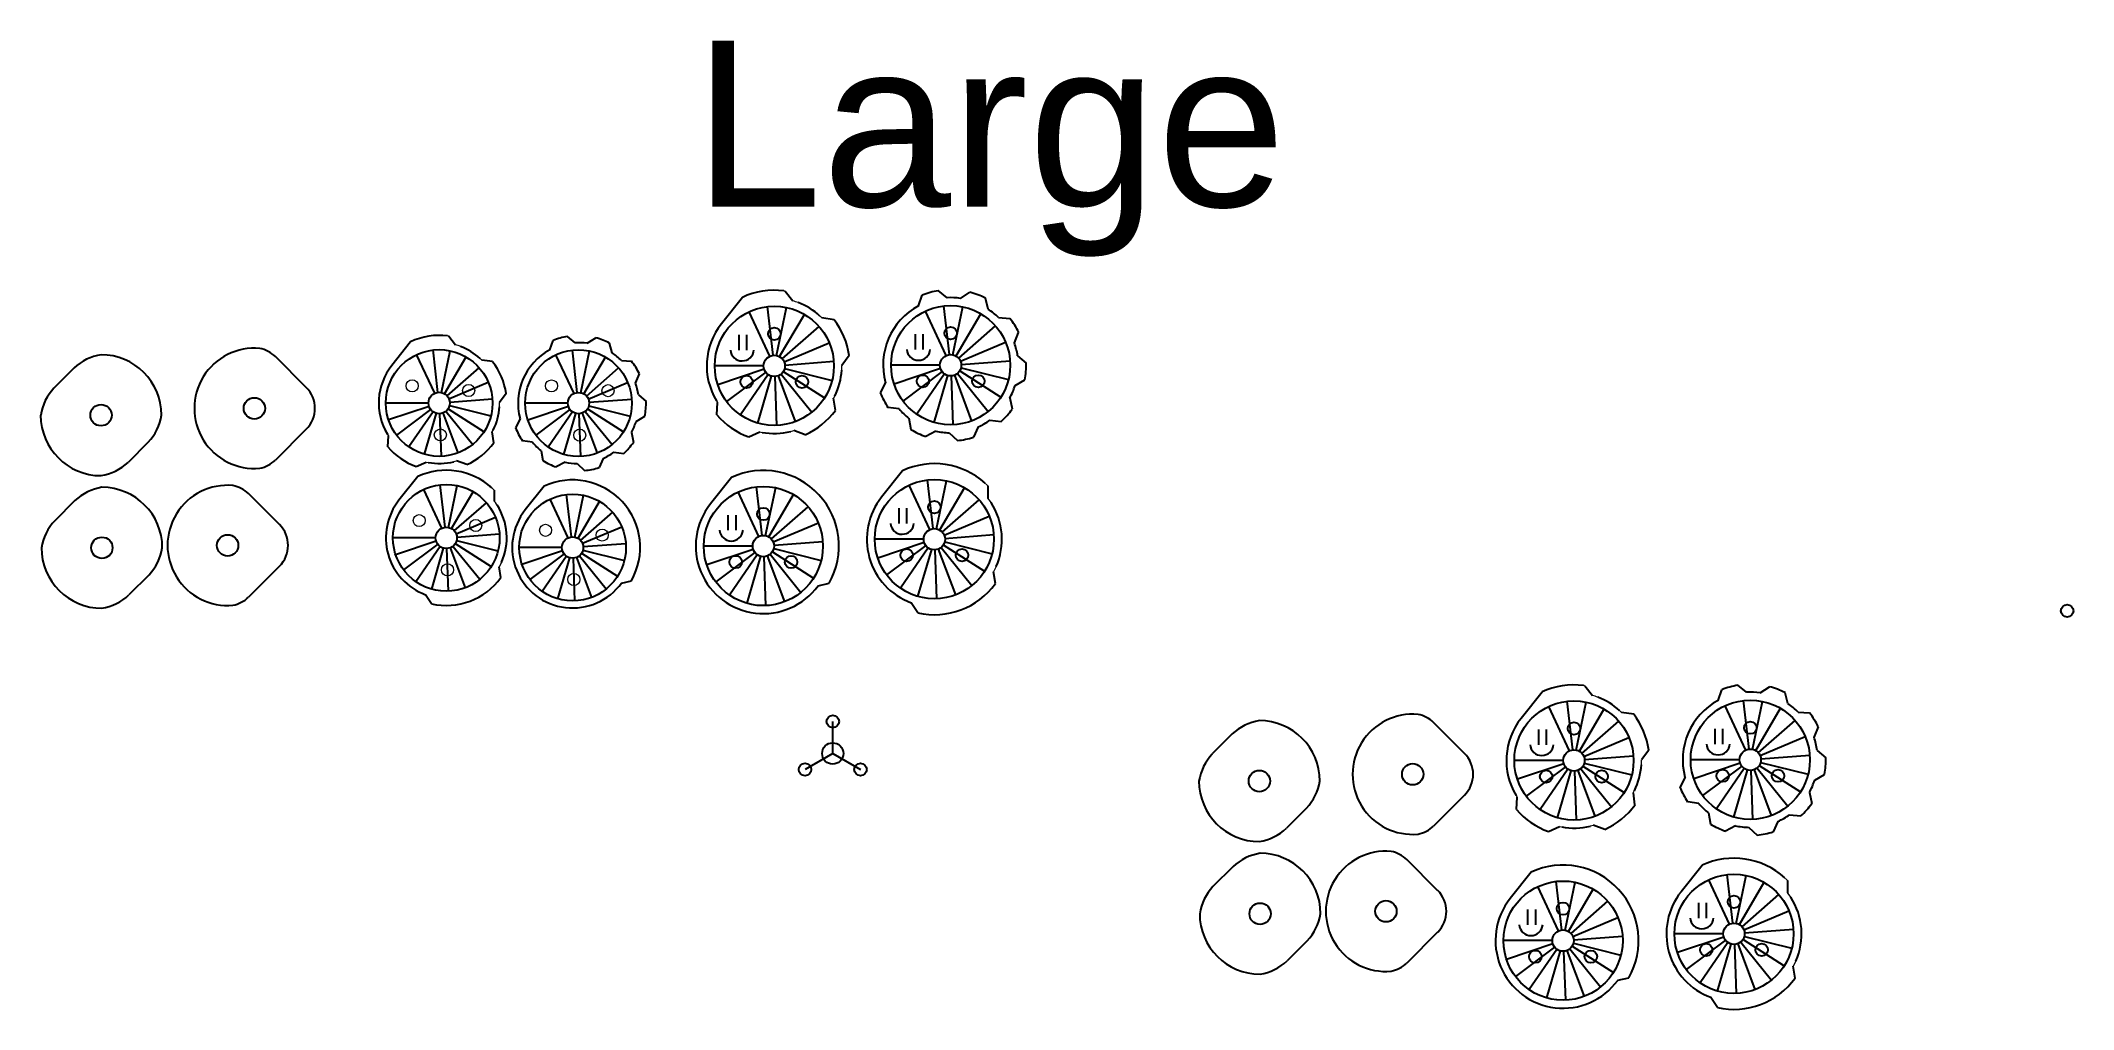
# Model space of a CAD drawing. Header units: millimetres. Extents: x 70 to 356, y -11 to 126.
import ezdxf

# ---------------------------------------------------------------- set-up
doc = ezdxf.new("R2010")
doc.units = ezdxf.units.MM
doc.layers.get('0').update_dxf_attribs({"color": 6})
doc.styles.get("Standard").update_dxf_attribs({"font": 'Arial.ttf'})

# ---------------------------------------------------------------- blocks, each defined once
blk = doc.blocks.new('*U1')
blk.add_line((0, -2.25), (0, 2.25))
blk = doc.blocks.new('*U2')
at = {"color": 0, "linetype": 'ByBlock', "lineweight": -2, "transparency": 16777216}
blk.add_blockref('*U1', (181.42, 27.67), dxfattribs=at)
for p, rotation in [((179.47, 24.29), 120), ((183.36, 24.29), 240)]:
    blk.add_blockref('*U1', p, dxfattribs=dict(at, rotation=rotation))

msp = doc.modelspace()

# ---------------------------------------------------------------- linework, layer by layer
at = {"color": 6}
for p, q in [((168.71, 89.52), (165.76, 85.81)), ((174.74, 90.39), (175.79, 89.04)), ((193.46, 88.35), (194, 89.84)), ((197.48, 89.48), (196.24, 90.47)), ((199.38, 89.39), (200.71, 90.26)), ((203.27, 87.89), (202.87, 89.42)), ((181.6, 86.39), (179.89, 86.65)), ((204.74, 86.68), (206.32, 86.58)), ((122.06, 83.29), (119.43, 79.97)), ((127.46, 84.07), (128.4, 82.86)), ((141.62, 82.13), (142.1, 83.47)), ((145.21, 83.15), (144.1, 84.03)), ((146.91, 83.07), (148.1, 83.84)), ((150.4, 81.72), (150.04, 83.1)), ((206.95, 83.14), (207.55, 84.61)), ((133.6, 80.49), (132.07, 80.72)), ((151.71, 80.64), (153.13, 80.55)), ((183.71, 81.37), (182.7, 79.97)), ((207.4, 81.29), (208.6, 80.26)), ((153.69, 77.47), (154.23, 78.79)), ((188.81, 77.54), (188.1, 76.12)), ((207.05, 77.13), (208.41, 77.95)), ((135.49, 76), (134.58, 74.74)), ((154.09, 75.82), (155.17, 74.9)), ((165.12, 73.01), (165.22, 74.74)), ((181.78, 73.65), (181.54, 75.37)), ((206.3, 75.39), (206.64, 73.84)), ((137.46, 72.47), (136.82, 71.2)), ((153.78, 72.1), (154.99, 72.83)), ((190.75, 73.84), (189.18, 74.07)), ((192.12, 72.53), (192.4, 70.97)), ((203.52, 72.27), (205.1, 72.1)), ((118.85, 68.52), (118.94, 70.07)), ((133.76, 69.09), (133.55, 70.63)), ((139.19, 69.16), (137.79, 69.36)), ((153.1, 70.54), (153.41, 69.15)), ((169.6, 69.91), (171.18, 70.62)), ((177.55, 70.22), (175.92, 70.8)), ((195.89, 70.73), (194.5, 69.97)), ((197.78, 70.5), (198.94, 69.42)), ((201.87, 71.32), (201.22, 69.88)), ((122.86, 65.75), (124.27, 66.38)), ((129.97, 66.02), (128.51, 66.54)), ((140.42, 67.98), (140.67, 66.58)), ((143.79, 66.37), (142.55, 65.69)), ((145.48, 66.16), (146.52, 65.2)), ((149.14, 66.9), (148.56, 65.61)), ((150.62, 67.75), (152.03, 67.6)), ((123.06, 64.34), (120.42, 61.02)), ((140.82, 62.98), (138.19, 59.66)), ((167.18, 64.21), (164.23, 60.49)), ((191.21, 65.16), (188.26, 61.45)), ((203.23, 63.02), (203.23, 61.32)), ((133.82, 62.42), (133.82, 60.9)), ((134.76, 50.14), (134.53, 51.64)), ((151.72, 49.38), (153.1, 49.69)), ((179.35, 49), (180.9, 49.34)), ((204.28, 49.3), (204.02, 50.97)), ((124.98, 46.46), (124.17, 47.74)), ((193.36, 45.18), (192.45, 46.61)), ((287.17, 34.93), (288.22, 33.58)), ((305.88, 32.89), (306.43, 34.38)), ((309.9, 34.02), (308.66, 35.01)), ((311.8, 33.93), (313.13, 34.8)), ((281.13, 34.06), (278.18, 30.35)), ((315.7, 32.43), (315.3, 33.96)), ((294.02, 30.93), (292.31, 31.19)), ((317.16, 31.22), (318.75, 31.12)), ((319.38, 27.68), (319.98, 29.15)), ((296.14, 25.91), (295.12, 24.51)), ((319.83, 25.83), (321.03, 24.8)), ((301.24, 22.08), (300.53, 20.66)), ((319.47, 21.67), (320.83, 22.49)), ((277.54, 17.55), (277.64, 19.28)), ((294.2, 18.19), (293.97, 19.91)), ((303.17, 18.38), (301.61, 18.61)), ((318.72, 19.93), (319.06, 18.38)), ((282.02, 14.45), (283.6, 15.16)), ((289.97, 14.76), (288.34, 15.34)), ((304.54, 17.07), (304.83, 15.51)), ((308.31, 15.27), (306.92, 14.51)), ((310.2, 15.04), (311.36, 13.96)), ((314.29, 15.86), (313.64, 14.42)), ((315.94, 16.81), (317.52, 16.65)), ((279.6, 8.75), (276.65, 5.03)), ((303.63, 9.7), (300.68, 5.99)), ((315.66, 7.56), (315.66, 5.86)), ((316.71, -6.16), (316.45, -4.49)), ((291.78, -6.46), (293.32, -6.11)), ((305.78, -10.28), (304.87, -8.85))]:
    msp.add_line(p, q, dxfattribs=at)
at = {"color": 2}
for p, q in [((172.56, 81.26), (169.65, 87.5)), ((173.03, 81.39), (172.24, 88.23)), ((173.51, 81.37), (174.92, 88.1)), ((173.95, 81.2), (177.43, 87.14)), ((197.36, 81.35), (194.45, 87.59)), ((197.82, 81.48), (197.03, 88.32)), ((198.3, 81.46), (199.72, 88.2)), ((198.75, 81.29), (202.22, 87.23)), ((168.21, 84.25), (168.21, 82.11)), ((169.3, 84.25), (169.3, 82.11)), ((174.32, 80.89), (179.5, 85.43)), ((174.58, 80.48), (180.92, 83.15)), ((193, 84.35), (193, 82.2)), ((194.1, 84.35), (194.1, 82.2)), ((199.12, 80.98), (204.29, 85.52)), ((199.37, 80.58), (205.72, 83.24)), ((125.45, 76.04), (122.91, 81.48)), ((125.91, 76.17), (125.22, 82.13)), ((126.39, 76.15), (127.62, 82.02)), ((126.84, 75.98), (129.87, 81.16)), ((145.04, 76.02), (142.5, 81.46)), ((145.5, 76.15), (144.81, 82.11)), ((145.98, 76.13), (147.21, 82)), ((146.43, 75.96), (149.46, 81.14)), ((174.69, 80.02), (181.55, 80.54)), ((199.49, 80.11), (206.35, 80.63)), ((127.21, 75.67), (131.72, 79.63)), ((127.46, 75.27), (132.99, 77.59)), ((146.8, 75.65), (151.31, 79.61)), ((147.05, 75.24), (152.58, 77.57)), ((171.7, 79.9), (164.81, 79.9)), ((171.77, 79.43), (165.24, 77.25)), ((172, 79), (166.49, 74.87)), ((172.34, 78.67), (168.43, 73.01)), ((172.78, 78.46), (170.85, 71.85)), ((173.25, 78.4), (173.52, 71.52)), ((173.73, 78.5), (176.15, 72.06)), ((174.14, 78.74), (178.48, 73.39)), ((174.46, 79.09), (180.27, 75.4)), ((174.65, 79.54), (181.33, 77.86)), ((196.49, 79.99), (189.61, 79.99)), ((196.57, 79.52), (190.04, 77.34)), ((196.79, 79.09), (191.28, 74.96)), ((197.14, 78.76), (193.22, 73.1)), ((197.57, 78.55), (195.64, 71.95)), ((198.05, 78.5), (198.31, 71.62)), ((198.52, 78.59), (200.94, 72.15)), ((198.94, 78.83), (203.27, 73.49)), ((199.26, 79.19), (205.06, 75.49)), ((199.45, 79.63), (206.12, 77.96)), ((124.58, 74.68), (118.58, 74.68)), ((127.53, 74.32), (133.36, 72.86)), ((127.58, 74.8), (133.56, 75.26)), ((144.17, 74.66), (138.17, 74.66)), ((147.17, 74.78), (153.15, 75.23)), ((124.66, 74.21), (118.96, 72.31)), ((124.88, 73.78), (120.08, 70.18)), ((125.23, 73.45), (121.81, 68.52)), ((125.66, 73.24), (123.98, 67.48)), ((126.14, 73.18), (126.37, 67.19)), ((126.61, 73.28), (128.72, 67.66)), ((127.03, 73.52), (130.81, 68.86)), ((127.34, 73.88), (132.41, 70.65)), ((144.25, 74.19), (138.56, 72.29)), ((144.47, 73.76), (139.67, 70.16)), ((144.82, 73.43), (141.4, 68.49)), ((145.25, 73.22), (143.57, 67.46)), ((145.73, 73.16), (145.96, 67.17)), ((146.2, 73.26), (148.31, 67.64)), ((146.62, 73.5), (150.4, 68.84)), ((146.94, 73.85), (152, 70.63)), ((147.13, 74.3), (152.95, 72.84)), ((126.91, 57.22), (126.22, 63.18)), ((127.39, 57.2), (128.62, 63.07)), ((171.49, 56.07), (170.71, 62.91)), ((195.06, 56.9), (192.15, 63.14)), ((195.52, 57.03), (194.74, 63.87)), ((196, 57.01), (197.42, 63.74)), ((126.44, 57.09), (123.91, 62.52)), ((127.83, 57.02), (130.86, 62.2)), ((128.2, 56.72), (132.72, 60.67)), ((144.21, 55.73), (141.67, 61.17)), ((144.67, 55.86), (143.98, 61.82)), ((145.15, 55.84), (146.38, 61.71)), ((145.6, 55.67), (148.63, 60.85)), ((171.03, 55.94), (168.12, 62.18)), ((171.97, 56.05), (173.39, 62.79)), ((172.42, 55.88), (175.89, 61.82)), ((172.79, 55.57), (177.97, 60.11)), ((196.45, 56.84), (199.93, 62.78)), ((196.82, 56.53), (202, 61.07)), ((128.46, 56.31), (133.99, 58.64)), ((145.97, 55.36), (150.48, 59.32)), ((146.22, 54.96), (151.75, 57.28)), ((166.68, 58.93), (166.68, 56.79)), ((167.77, 58.93), (167.77, 56.79)), ((173.05, 55.16), (179.39, 57.83)), ((190.71, 59.89), (190.71, 57.75)), ((191.8, 59.89), (191.8, 57.75)), ((197.08, 56.12), (203.42, 58.79)), ((125.58, 55.73), (119.58, 55.73)), ((125.65, 55.25), (119.96, 53.36)), ((125.88, 54.83), (121.08, 51.23)), ((126.22, 54.49), (122.81, 49.56)), ((127.61, 54.32), (129.72, 48.71)), ((128.02, 54.56), (131.8, 49.9)), ((128.34, 54.92), (133.4, 51.7)), ((128.53, 55.36), (134.35, 53.9)), ((128.57, 55.84), (134.56, 56.3)), ((143.34, 54.37), (137.34, 54.37)), ((146.34, 54.49), (152.32, 54.95)), ((170.16, 54.58), (163.28, 54.58)), ((173.16, 54.7), (180.02, 55.22)), ((194.2, 55.54), (187.31, 55.54)), ((194.27, 55.07), (187.74, 52.89)), ((194.5, 54.64), (188.99, 50.51)), ((194.84, 54.31), (190.93, 48.65)), ((196.64, 54.38), (200.98, 49.03)), ((196.96, 54.73), (202.77, 51.04)), ((197.15, 55.18), (203.83, 53.5)), ((197.19, 55.65), (204.05, 56.18)), ((126.66, 54.29), (124.98, 48.53)), ((127.13, 54.23), (127.36, 48.23)), ((143.42, 53.9), (137.72, 52)), ((143.64, 53.47), (138.84, 49.87)), ((143.99, 53.14), (140.57, 48.21)), ((144.42, 52.93), (142.74, 47.17)), ((144.9, 52.87), (145.13, 46.88)), ((145.37, 52.97), (147.48, 47.35)), ((145.79, 53.21), (149.57, 48.55)), ((146.1, 53.57), (151.17, 50.34)), ((146.29, 54.01), (152.12, 52.55)), ((170.24, 54.11), (163.71, 51.93)), ((170.46, 53.68), (164.96, 49.55)), ((170.81, 53.35), (166.89, 47.69)), ((171.24, 53.14), (169.32, 46.53)), ((171.72, 53.08), (171.98, 46.21)), ((172.19, 53.18), (174.62, 46.74)), ((172.61, 53.42), (176.95, 48.07)), ((172.93, 53.78), (178.73, 50.08)), ((173.12, 54.22), (179.8, 52.55)), ((195.28, 54.1), (193.35, 47.49)), ((195.75, 54.04), (196.02, 47.16)), ((196.22, 54.14), (198.65, 47.7)), ((284.99, 25.8), (282.08, 32.04)), ((285.45, 25.93), (284.66, 32.77)), ((285.93, 25.91), (287.35, 32.64)), ((286.38, 25.74), (289.85, 31.68)), ((309.78, 25.89), (306.87, 32.13)), ((310.24, 26.03), (309.46, 32.86)), ((310.72, 26), (312.14, 32.74)), ((311.17, 25.83), (314.65, 31.77)), ((280.63, 28.79), (280.63, 26.65)), ((281.73, 28.79), (281.73, 26.65)), ((286.75, 25.43), (291.92, 29.97)), ((305.43, 28.89), (305.43, 26.74)), ((306.52, 28.89), (306.52, 26.74)), ((311.54, 25.52), (316.72, 30.06)), ((287, 25.02), (293.35, 27.69)), ((311.8, 25.12), (318.14, 27.79)), ((284.12, 24.44), (277.24, 24.44)), ((284.2, 23.97), (277.67, 21.79)), ((284.42, 23.54), (278.92, 19.41)), ((284.77, 23.21), (280.85, 17.55)), ((285.2, 23), (283.28, 16.39)), ((285.68, 22.94), (285.94, 16.07)), ((286.15, 23.04), (288.57, 16.6)), ((286.57, 23.28), (290.9, 17.93)), ((286.89, 23.64), (292.69, 19.94)), ((287.08, 24.08), (293.75, 22.41)), ((287.12, 24.56), (293.98, 25.08)), ((308.91, 24.54), (302.03, 24.54)), ((308.99, 24.06), (302.46, 21.88)), ((309.21, 23.64), (303.71, 19.51)), ((309.56, 23.3), (305.64, 17.64)), ((309.99, 23.1), (308.07, 16.49)), ((310.47, 23.04), (310.73, 16.16)), ((310.94, 23.13), (313.37, 16.69)), ((311.36, 23.37), (315.7, 18.03)), ((311.68, 23.73), (317.48, 20.03)), ((311.87, 24.17), (318.55, 22.5)), ((311.91, 24.65), (318.77, 25.17)), ((283.45, 0.48), (280.55, 6.72)), ((283.92, 0.61), (283.13, 7.45)), ((284.4, 0.59), (285.81, 7.33)), ((284.85, 0.42), (288.32, 6.36)), ((307.49, 1.44), (304.58, 7.68)), ((307.95, 1.57), (307.16, 8.41)), ((308.43, 1.55), (309.84, 8.28)), ((308.88, 1.38), (312.35, 7.32)), ((279.1, 3.48), (279.1, 1.33)), ((280.2, 3.48), (280.2, 1.33)), ((285.22, 0.11), (290.39, 4.65)), ((303.13, 4.43), (303.13, 2.29)), ((304.23, 4.43), (304.23, 2.29)), ((309.25, 1.07), (314.42, 5.61)), ((309.5, 0.66), (315.85, 3.33)), ((285.47, -0.3), (291.81, 2.37)), ((306.62, 0.08), (299.74, 0.08)), ((309.62, 0.2), (316.48, 0.72)), ((282.59, -0.88), (275.71, -0.88)), ((282.67, -1.35), (276.14, -3.53)), ((282.89, -1.78), (277.38, -5.91)), ((283.23, -2.11), (279.32, -7.77)), ((283.67, -2.32), (281.74, -8.92)), ((284.15, -2.38), (284.41, -9.25)), ((284.62, -2.28), (287.04, -8.72)), ((285.03, -2.04), (289.37, -7.39)), ((285.35, -1.68), (291.16, -5.38)), ((285.54, -1.24), (292.22, -2.91)), ((285.58, -0.76), (292.45, -0.24)), ((306.7, -0.39), (300.17, -2.57)), ((306.92, -0.82), (301.41, -4.95)), ((307.27, -1.15), (303.35, -6.81)), ((307.7, -1.36), (305.77, -7.97)), ((308.18, -1.42), (308.44, -8.29)), ((308.65, -1.32), (311.07, -7.76)), ((309.07, -1.08), (313.4, -6.43)), ((309.39, -0.72), (315.19, -4.42)), ((309.58, -0.28), (316.25, -1.96))]:
    msp.add_line(p, q, dxfattribs=at)
at = {"color": 7, "linetype": 'Continuous', "lineweight": 25}
for p, q in [((107.39, 76.87), (103.05, 81.21)), ((74.75, 79.6), (71.92, 76.78)), ((85.19, 69.17), (82.36, 66.34)), ((107.39, 70.99), (103.05, 66.65)), ((74.85, 60.96), (72.03, 58.14)), ((103.62, 57.61), (99.28, 61.95)), ((103.62, 51.73), (99.28, 47.39)), ((85.29, 50.53), (82.47, 47.7))]:
    msp.add_line(p, q, dxfattribs=at)
at = {"color": 6, "lineweight": 0}
for p, q in [((134.85, 52.28), (134.53, 51.64)), ((204.38, 51.68), (204.02, 50.97)), ((316.8, -3.77), (316.45, -4.49))]:
    msp.add_line(p, q, dxfattribs=at)
at = {"color": 6, "linetype": 'Continuous', "lineweight": 25}
for p, q in [((270.23, 25.44), (265.89, 29.78)), ((237.59, 28.18), (234.76, 25.35)), ((248.03, 17.74), (245.2, 14.91)), ((270.23, 19.56), (265.89, 15.22)), ((237.7, 9.54), (234.87, 6.71)), ((266.46, 6.18), (262.12, 10.52)), ((266.46, 0.3), (262.12, -4.04)), ((248.13, -0.9), (245.31, -3.73))]:
    msp.add_line(p, q, dxfattribs=at)
at = {"color": 2}
for centre, radius in [((173.2, 79.9), 8.38), ((197.99, 79.99), 8.38), ((126.08, 74.68), 7.5), ((145.67, 74.66), 7.5), ((127.08, 55.73), 7.5), ((171.66, 54.58), 8.38), ((195.7, 55.54), 8.38), ((144.84, 54.37), 7.5), ((285.62, 24.44), 8.38), ((310.41, 24.54), 8.38), ((284.09, -0.88), 8.38), ((308.12, 0.08), 8.38)]:
    msp.add_circle(centre, radius, dxfattribs=at)
at = {"color": 6}
for centre, radius in [((173.2, 84.4), 0.875), ((197.99, 84.49), 0.875), ((173.2, 79.9), 1.5), ((197.99, 79.99), 1.5), ((169.3, 77.65), 0.875), ((177.09, 77.65), 0.875), ((194.09, 77.74), 0.875), ((201.89, 77.74), 0.875), ((126.08, 74.68), 1.5), ((145.67, 74.66), 1.5), ((195.7, 60.04), 0.875), ((127.08, 55.73), 1.5), ((171.66, 59.08), 0.875), ((144.84, 54.37), 1.5), ((171.66, 54.58), 1.5), ((195.7, 55.54), 1.5), ((167.77, 52.33), 0.875), ((175.56, 52.33), 0.875), ((191.8, 53.29), 0.875), ((199.59, 53.29), 0.875), ((354.96, 45.47), 0.875), ((181.42, 29.92), 0.875), ((285.62, 28.94), 0.875), ((310.41, 29.04), 0.875), ((181.42, 25.42), 1.5), ((285.62, 24.44), 1.5), ((310.41, 24.54), 1.5), ((177.52, 23.17), 0.875), ((185.31, 23.17), 0.875), ((281.72, 22.19), 0.875), ((289.52, 22.19), 0.875), ((306.52, 22.29), 0.875), ((314.31, 22.29), 0.875), ((284.09, 3.62), 0.875), ((308.12, 4.58), 0.875), ((284.09, -0.88), 1.5), ((308.12, 0.08), 1.5), ((280.19, -3.13), 0.875), ((287.99, -3.13), 0.875), ((304.22, -2.17), 0.875), ((312.02, -2.17), 0.875)]:
    msp.add_circle(centre, radius, dxfattribs=at)
at = {"color": 6, "lineweight": 0}
for centre in [(122.28, 77.1), (130.23, 76.43), (141.88, 77.08), (149.82, 76.41), (126.25, 70.19), (145.84, 70.16), (123.28, 58.15), (131.22, 57.47), (141.04, 56.79), (148.99, 56.12), (127.25, 51.23), (145.01, 49.88)]:
    msp.add_circle(centre, 0.85, dxfattribs=at)
at = {"color": 7, "linetype": 'Continuous', "lineweight": 25}
for centre in [(78.55, 72.97), (100.11, 73.93), (78.66, 54.33), (96.34, 54.67)]:
    msp.add_circle(centre, 1.5, dxfattribs=at)
at = {"color": 6, "linetype": 'Continuous', "lineweight": 25}
for centre in [(241.4, 21.54), (262.95, 22.5), (241.5, 2.9), (259.18, 3.24)]:
    msp.add_circle(centre, 1.5, dxfattribs=at)
at = {"color": 6}
for centre, radius, start, end in [((173.2, 79.9), 10.62, 82.8074, 115), ((173.2, 79.9), 9.5, 47.4694, 69.3521), ((197.99, 79.99), 10.62, 99.5039, 112.0586), ((197.99, 79.99), 9.5, 81.603, 93.0845), ((197.99, 79.99), 10.62, 62.6289, 75.1836), ((173.2, 79.9), 9.5, 141.5254, 211.1793), ((173.2, 79.9), 10.62, 7.9444, 37.6806), ((197.99, 79.99), 9.5, 118.478, 194.9595), ((197.99, 79.99), 9.5, 44.728, 56.2095), ((197.99, 79.99), 10.62, 25.7539, 38.3086), ((126.08, 74.68), 9.5, 82.8074, 115), ((145.67, 74.66), 9.5, 99.5039, 112.0586), ((145.67, 74.66), 8.5, 81.603, 93.0845), ((145.67, 74.66), 9.5, 62.6289, 75.1836), ((197.99, 79.99), 9.5, 7.853, 19.3345), ((126.08, 74.68), 8.5, 47.4694, 69.3521), ((126.08, 74.68), 9.5, 7.9444, 37.6806), ((145.67, 74.66), 8.5, 118.478, 194.9595), ((145.67, 74.66), 8.5, 44.728, 56.2095), ((145.67, 74.66), 9.5, 25.7539, 38.3086), ((197.99, 79.99), 10.62, 348.8789, 1.4336), ((126.08, 74.68), 8.5, 141.5254, 211.1793), ((145.67, 74.66), 8.5, 7.853, 19.3345), ((173.2, 79.9), 9.5, 333.4458, 356.4173), ((145.67, 74.66), 9.5, 348.8789, 1.4336), ((197.99, 79.99), 10.62, 201.3789, 213.9336), ((197.99, 79.99), 9.5, 330.978, 342.4595), ((126.08, 74.68), 8.5, 333.4458, 356.4173), ((145.67, 74.66), 8.5, 330.978, 342.4595), ((173.2, 79.9), 10.62, 220.4444, 250.1806), ((173.2, 79.9), 10.62, 294.1944, 323.9306), ((197.99, 79.99), 9.5, 220.353, 231.8345), ((197.99, 79.99), 9.5, 294.103, 305.5845), ((197.99, 79.99), 10.62, 312.0039, 324.5586), ((126.08, 74.68), 9.5, 294.1944, 323.9306), ((145.67, 74.66), 9.5, 201.3789, 213.9336), ((145.67, 74.66), 8.5, 220.353, 231.8345), ((145.67, 74.66), 9.5, 312.0039, 324.5586), ((173.2, 79.9), 9.5, 259.5648, 284.0512), ((197.99, 79.99), 10.62, 238.2539, 250.8086), ((197.99, 79.99), 9.5, 257.228, 268.7095), ((197.99, 79.99), 10.62, 275.1289, 287.6836), ((126.08, 74.68), 9.5, 220.4444, 250.1806), ((126.08, 74.68), 8.5, 259.5648, 284.0512), ((145.67, 74.66), 9.5, 238.2539, 250.8086), ((145.67, 74.66), 8.5, 257.228, 268.7095), ((145.67, 74.66), 8.5, 294.103, 305.5845), ((195.7, 55.54), 10.62, 47.7839, 115), ((127.08, 55.73), 9.5, 47.7839, 115), ((144.84, 54.37), 9.5, 330.4414, 115), ((145.67, 74.66), 9.5, 275.1289, 287.6836), ((171.66, 54.58), 10.62, 330.4414, 115), ((127.08, 55.73), 8.5, 141.5254, 250.0016), ((127.08, 55.73), 8.5, 336.0555, 32.8291), ((171.66, 54.58), 9.5, 141.5254, 324.022), ((195.7, 55.54), 9.5, 141.5254, 250.0016), ((195.7, 55.54), 9.5, 336.0555, 32.8291), ((144.84, 54.37), 8.5, 141.5254, 324.022), ((127.08, 55.73), 9.5, 257.2791, 323.9709), ((195.7, 55.54), 10.62, 257.2791, 323.9709), ((285.62, 24.44), 10.62, 82.8074, 115), ((310.41, 24.54), 10.62, 99.5039, 112.0586), ((310.41, 24.54), 10.62, 62.6289, 75.1836), ((285.62, 24.44), 9.5, 47.4694, 69.3521), ((310.41, 24.54), 9.5, 118.478, 194.9595), ((310.41, 24.54), 9.5, 81.603, 93.0845), ((310.41, 24.54), 9.5, 44.728, 56.2095), ((285.62, 24.44), 9.5, 141.5254, 211.1793), ((285.62, 24.44), 10.62, 7.9444, 37.6806), ((310.41, 24.54), 10.62, 25.7539, 38.3086), ((310.41, 24.54), 9.5, 7.853, 19.3345), ((285.62, 24.44), 9.5, 333.4458, 356.4173), ((310.41, 24.54), 10.62, 348.8789, 1.4336), ((310.41, 24.54), 10.62, 201.3789, 213.9336), ((310.41, 24.54), 9.5, 330.978, 342.4595), ((285.62, 24.44), 10.62, 220.4444, 250.1806), ((285.62, 24.44), 10.62, 294.1944, 323.9306), ((310.41, 24.54), 9.5, 220.353, 231.8345), ((310.41, 24.54), 10.62, 312.0039, 324.5586), ((285.62, 24.44), 9.5, 259.5648, 284.0512), ((310.41, 24.54), 10.62, 238.2539, 250.8086), ((310.41, 24.54), 9.5, 257.228, 268.7095), ((310.41, 24.54), 10.62, 275.1289, 287.6836), ((310.41, 24.54), 9.5, 294.103, 305.5845), ((284.09, -0.88), 10.62, 330.4414, 115), ((308.12, 0.08), 10.62, 47.7839, 115), ((308.12, 0.08), 9.5, 141.5254, 250.0016), ((284.09, -0.88), 9.5, 141.5254, 324.022), ((308.12, 0.08), 9.5, 336.0555, 32.8291), ((308.12, 0.08), 10.62, 257.2791, 323.9709)]:
    msp.add_arc(centre, radius, start, end, dxfattribs=at)
at = {"color": 6, "lineweight": 0}
for centre, radius, start, end in [((171.92, 77.5), 13.2, 77.6405, 78.6095), ((173.2, 79.9), 9.5, 69.3521, 74.1437), ((173.2, 79.9), 9.5, 45.2313, 47.4694), ((124.94, 72.53), 11.81, 77.6405, 78.6095), ((126.08, 74.68), 8.5, 69.3521, 74.1437), ((126.08, 74.68), 8.5, 45.2313, 47.4694), ((173.2, 79.9), 9.5, 180, 212.8937), ((173.2, 79.9), 9.5, 331.4813, 0.3937), ((126.08, 74.68), 8.5, 180, 212.8937), ((126.08, 74.68), 8.5, 331.4813, 0.3937), ((173.2, 79.9), 9.5, 257.7313, 286.6437), ((126.08, 74.68), 8.5, 257.7313, 286.6437), ((195.7, 55.54), 10.62, 44.7791, 115), ((127.08, 55.73), 9.5, 44.7791, 115), ((127.08, 55.73), 8.5, 22.8125, 37.5016), ((195.7, 55.54), 9.5, 22.8125, 37.5016), ((127.08, 55.73), 8.5, 336.0555, 345.9375), ((195.7, 55.54), 9.5, 336.0555, 345.9375), ((127.08, 55.73), 9.5, 257.2791, 323.9709), ((195.7, 55.54), 10.62, 257.2791, 323.9709), ((284.34, 22.04), 13.2, 77.6405, 78.6095), ((285.62, 24.44), 9.5, 69.3521, 74.1437), ((285.62, 24.44), 9.5, 45.2313, 47.4694), ((285.62, 24.44), 9.5, 180, 212.8937), ((285.62, 24.44), 9.5, 331.4813, 0.3937), ((285.62, 24.44), 9.5, 257.7313, 286.6437), ((308.12, 0.08), 10.62, 44.7791, 115), ((308.12, 0.08), 9.5, 22.8125, 37.5016), ((308.12, 0.08), 9.5, 336.0555, 345.9375), ((308.12, 0.08), 10.62, 257.2791, 323.9709)]:
    msp.add_arc(centre, radius, start, end, dxfattribs=at)
at = {"color": 7, "linetype": 'Continuous', "lineweight": 25}
for centre, radius, start, end in [((79.7, 74.32), 7.24, 99.1294, 133.154), ((78.55, 72.97), 8.5, 0, 90), ((100.11, 73.93), 8.45, 84.8889, 275.1111), ((99.99, 77.97), 4.46, 46.5964, 78.6652), ((77.21, 71.82), 7.24, 136.846, 170.8706), ((104.45, 73.93), 4.16, 315, 45), ((78.55, 72.97), 8.5, 180, 270), ((79.9, 74.12), 7.24, 316.846, 350.8706), ((77.4, 71.62), 7.24, 279.1294, 313.154), ((99.99, 69.89), 4.46, 281.3348, 313.4036), ((96.34, 54.67), 8.45, 84.8889, 275.1111), ((96.21, 58.71), 4.46, 46.5964, 78.6652), ((79.81, 55.68), 7.24, 99.1294, 133.154), ((78.66, 54.33), 8.5, 0, 90), ((77.31, 53.18), 7.24, 136.846, 170.8706), ((100.68, 54.67), 4.16, 315, 45), ((78.66, 54.33), 8.5, 180, 270), ((80.01, 55.48), 7.24, 316.846, 350.8706), ((77.51, 52.98), 7.24, 279.1294, 313.154), ((96.21, 50.63), 4.46, 281.3348, 313.4036)]:
    msp.add_arc(centre, radius, start, end, dxfattribs=at)
at = {"color": 2}
for centre in [(168.68, 82.26), (193.47, 82.35), (191.18, 57.9), (167.15, 56.94), (281.1, 26.8), (305.9, 26.89), (279.57, 1.48), (303.6, 2.44)]:
    msp.add_arc(centre, 1.66, 185.2151, 355.0378, dxfattribs=at)
at = {"color": 6, "linetype": 'Continuous', "lineweight": 25}
for centre, radius, start, end in [((242.54, 22.89), 7.24, 99.1294, 133.154), ((241.4, 21.54), 8.5, 0, 90), ((262.95, 22.5), 8.45, 84.8889, 275.1111), ((262.83, 26.54), 4.46, 46.5964, 78.6652), ((240.05, 20.39), 7.24, 136.846, 170.8706), ((267.29, 22.5), 4.16, 315, 45), ((241.4, 21.54), 8.5, 180, 270), ((242.74, 22.69), 7.24, 316.846, 350.8706), ((240.25, 20.2), 7.24, 279.1294, 313.154), ((262.83, 18.46), 4.46, 281.3348, 313.4036), ((259.18, 3.24), 8.45, 84.8889, 275.1111), ((259.06, 7.28), 4.46, 46.5964, 78.6652), ((242.65, 4.25), 7.24, 99.1294, 133.154), ((241.5, 2.9), 8.5, 0, 90), ((240.15, 1.76), 7.24, 136.846, 170.8706), ((263.52, 3.24), 4.16, 315, 45), ((241.5, 2.9), 8.5, 180, 270), ((242.85, 4.05), 7.24, 316.846, 350.8706), ((240.35, 1.56), 7.24, 279.1294, 313.154), ((259.06, -0.8), 4.46, 281.3348, 313.4036)]:
    msp.add_arc(centre, radius, start, end, dxfattribs=at)

# ---------------------------------------------------------------- block references
msp.add_blockref('*U2', (0, 0))

# ---------------------------------------------------------------- texts
msp.add_text('Large', height=23.322).set_placement((161.8, 102.28))

doc.saveas('drawing.dxf')
